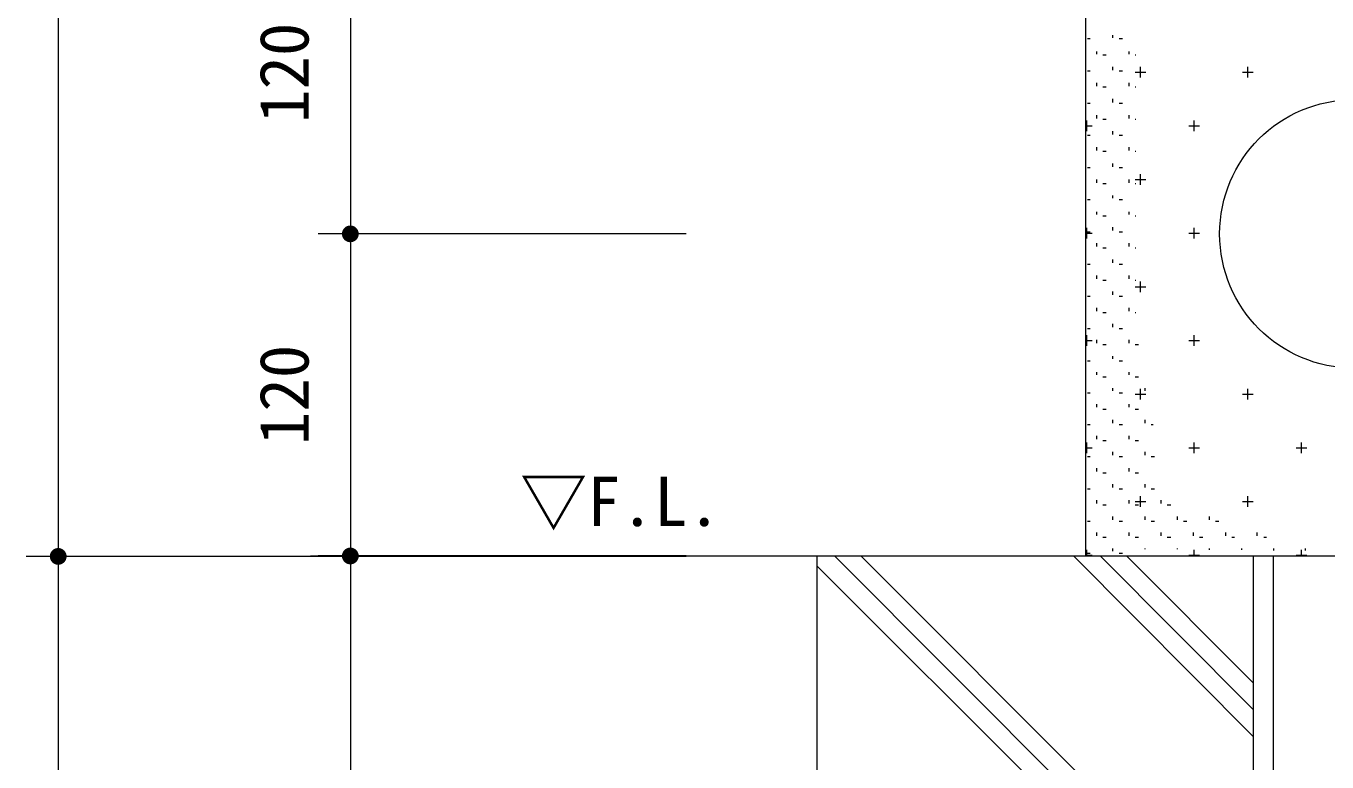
# Model space of a CAD drawing. Units: millimetres at full size, sheet at 1:10. Extents: x 0 to 4200, y 0 to 2970.
# Drawn here: x 835.8 to 1320.6, y 1160.9 to 1435.1 of the extents above; entities that cross this region are included whole.
import ezdxf
from ezdxf.enums import TextEntityAlignment as Align

# ---------------------------------------------------------------- set-up
doc = ezdxf.new("R2010")
doc.units = ezdxf.units.MM
doc.header["$LTSCALE"] = 10
doc.layers.add('D-STR', color=1, linetype='Continuous', lineweight=13)
doc.layers.add('D-STR-DIM', color=7, linetype='Continuous', lineweight=13)
doc.styles.add('ＭＳ ゴシック', font='')
doc.styles.get('ＭＳ ゴシック').set_extended_font_data('MS Gothic')

# ---------------------------------------------------------------- blocks, each defined once
blk = doc.blocks.new('filled_dot')
at = {"color": 0, "linetype": 'Continuous', "lineweight": -2, "const_width": 1.25}
blk.add_lwpolyline([(-0.625, 0, 1), (0.625, 0, 1)], format="xyb", close=True, dxfattribs=at)

msp = doc.modelspace()

# ---------------------------------------------------------------- linework, layer by layer
at = {"layer": 'D-STR'}
for p, q in [((1231.33, 1430.39), (1232.33, 1430.39)), ((1240.83, 1430.64), (1240.83, 1431.64)), ((1243.08, 1430.39), (1244.33, 1430.39)), ((1234.83, 1424.64), (1234.83, 1425.64)), ((1246.83, 1424.64), (1246.83, 1425.64)), ((1237.08, 1424.39), (1238.33, 1424.39)), ((1249.08, 1424.39), (1249.33, 1424.39)), ((1231.33, 1418.39), (1232.33, 1418.39)), ((1240.83, 1418.64), (1240.83, 1419.89)), ((1243.08, 1418.39), (1244.33, 1418.39)), ((1249.08, 1417.89), (1253.08, 1417.89)), ((1251.08, 1415.89), (1251.08, 1419.89)), ((1289.08, 1417.89), (1293.08, 1417.89)), ((1291.08, 1415.89), (1291.08, 1419.89)), ((1234.83, 1412.64), (1234.83, 1413.89)), ((1237.08, 1412.39), (1238.33, 1412.39)), ((1246.83, 1412.64), (1246.83, 1413.89)), ((1249.08, 1412.39), (1249.33, 1412.39)), ((1231.33, 1406.39), (1232.33, 1406.39)), ((1240.83, 1406.64), (1240.83, 1407.89)), ((1243.08, 1406.39), (1244.33, 1406.39)), ((1234.83, 1400.64), (1234.83, 1401.89)), ((1246.83, 1400.64), (1246.83, 1401.89)), ((1230.58, 1397.89), (1233.08, 1397.89)), ((1231.08, 1395.89), (1231.08, 1399.89)), ((1237.08, 1400.39), (1238.33, 1400.39)), ((1249.08, 1400.39), (1249.33, 1400.39)), ((1269.08, 1397.89), (1273.08, 1397.89)), ((1271.08, 1395.89), (1271.08, 1399.89)), ((1231.33, 1394.39), (1232.33, 1394.39)), ((1240.83, 1394.64), (1240.83, 1395.89)), ((1243.08, 1394.39), (1244.33, 1394.39)), ((1234.83, 1388.64), (1234.83, 1389.89)), ((1237.08, 1388.39), (1238.33, 1388.39)), ((1246.83, 1388.64), (1246.83, 1389.89)), ((1249.08, 1388.39), (1249.33, 1388.39)), ((1231.33, 1382.39), (1232.33, 1382.39)), ((1240.83, 1382.64), (1240.83, 1383.89)), ((1243.08, 1382.39), (1244.33, 1382.39)), ((1234.83, 1376.64), (1234.83, 1377.89)), ((1246.83, 1376.64), (1246.83, 1377.89)), ((1249.08, 1377.89), (1253.08, 1377.89)), ((1251.08, 1375.89), (1251.08, 1379.89)), ((1237.08, 1376.39), (1238.33, 1376.39)), ((1249.08, 1376.39), (1249.33, 1376.39)), ((1231.33, 1370.39), (1232.33, 1370.39)), ((1240.83, 1370.89), (1240.83, 1371.89)), ((1243.08, 1370.39), (1244.33, 1370.39)), ((1234.83, 1364.89), (1234.83, 1365.89)), ((1237.08, 1364.39), (1238.33, 1364.39)), ((1246.83, 1364.89), (1246.83, 1365.89)), ((1249.08, 1364.39), (1249.33, 1364.39)), ((1230.58, 1357.89), (1233.08, 1357.89)), ((1231.08, 1355.89), (1231.08, 1359.89)), ((1231.33, 1358.39), (1232.33, 1358.39)), ((1240.83, 1358.89), (1240.83, 1360.14)), ((1243.08, 1358.39), (1244.33, 1358.39)), ((1269.08, 1357.89), (1273.08, 1357.89)), ((1271.08, 1355.89), (1271.08, 1359.89)), ((1234.83, 1352.89), (1234.83, 1354.14)), ((1246.83, 1352.89), (1246.83, 1354.14)), ((1237.08, 1352.39), (1238.33, 1352.39)), ((1240.83, 1346.89), (1240.83, 1348.14)), ((1249.08, 1352.39), (1249.33, 1352.39)), ((1231.33, 1346.39), (1232.33, 1346.39)), ((1243.08, 1346.39), (1244.33, 1346.39)), ((1234.83, 1340.89), (1234.83, 1342.14)), ((1237.08, 1340.39), (1238.33, 1340.39)), ((1246.83, 1340.89), (1246.83, 1342.14)), ((1249.08, 1340.39), (1249.33, 1340.39)), ((1251.08, 1335.89), (1251.08, 1339.89)), ((1231.33, 1334.39), (1232.33, 1334.39)), ((1240.83, 1334.89), (1240.83, 1336.14)), ((1243.08, 1334.39), (1244.33, 1334.39)), ((1249.08, 1337.89), (1253.08, 1337.89)), ((1234.83, 1328.89), (1234.83, 1330.14)), ((1246.83, 1328.89), (1246.83, 1330.14)), ((1237.08, 1328.39), (1238.33, 1328.39)), ((1240.83, 1322.89), (1240.83, 1324.14)), ((1249.08, 1328.39), (1249.33, 1328.39)), ((1231.08, 1315.89), (1231.08, 1319.89)), ((1231.33, 1322.39), (1232.33, 1322.39)), ((1243.08, 1322.39), (1244.33, 1322.39)), ((1271.08, 1315.89), (1271.08, 1319.89)), ((1230.58, 1317.89), (1233.08, 1317.89)), ((1234.83, 1316.89), (1234.83, 1318.14)), ((1237.08, 1316.39), (1238.33, 1316.39)), ((1246.83, 1316.89), (1246.83, 1318.14)), ((1249.08, 1316.39), (1249.33, 1316.39)), ((1249.08, 1316.39), (1250.33, 1316.39)), ((1269.08, 1317.89), (1273.08, 1317.89)), ((1231.33, 1310.39), (1232.33, 1310.39)), ((1240.83, 1311.14), (1240.83, 1312.14)), ((1243.08, 1310.39), (1244.33, 1310.39)), ((1234.83, 1305.14), (1234.83, 1306.14)), ((1237.08, 1304.39), (1238.33, 1304.39)), ((1246.83, 1305.14), (1246.83, 1306.14)), ((1249.08, 1304.39), (1249.33, 1304.39)), ((1249.08, 1304.39), (1250.33, 1304.39)), ((1240.83, 1299.14), (1240.83, 1300.14)), ((1251.08, 1295.89), (1251.08, 1299.89)), ((1252.83, 1299.14), (1252.83, 1300.14)), ((1291.08, 1295.89), (1291.08, 1299.89)), ((1231.33, 1298.39), (1232.33, 1298.39)), ((1243.08, 1298.39), (1244.33, 1298.39)), ((1249.08, 1297.89), (1253.08, 1297.89)), ((1289.08, 1297.89), (1293.08, 1297.89)), ((1234.83, 1293.14), (1234.83, 1294.14)), ((1237.08, 1292.39), (1238.33, 1292.39)), ((1246.83, 1293.14), (1246.83, 1294.14)), ((1249.08, 1292.39), (1249.33, 1292.39)), ((1249.08, 1292.39), (1250.33, 1292.39)), ((1231.33, 1286.64), (1232.33, 1286.64)), ((1240.83, 1287.14), (1240.83, 1288.39)), ((1243.08, 1286.64), (1244.33, 1286.64)), ((1252.83, 1287.14), (1252.83, 1288.39)), ((1255.08, 1286.64), (1255.83, 1286.64)), ((1234.83, 1281.14), (1234.83, 1282.39)), ((1237.08, 1280.64), (1238.33, 1280.64)), ((1246.83, 1281.14), (1246.83, 1282.39)), ((1249.08, 1280.64), (1249.33, 1280.64)), ((1249.08, 1280.64), (1250.33, 1280.64)), ((1230.58, 1277.89), (1233.08, 1277.89)), ((1231.08, 1275.89), (1231.08, 1279.89)), ((1240.83, 1275.14), (1240.83, 1276.39)), ((1252.83, 1275.14), (1252.83, 1276.39)), ((1269.08, 1277.89), (1273.08, 1277.89)), ((1271.08, 1275.89), (1271.08, 1279.89)), ((1309.08, 1277.89), (1313.08, 1277.89)), ((1311.08, 1275.89), (1311.08, 1279.89)), ((1231.33, 1274.64), (1232.33, 1274.64)), ((1234.83, 1269.14), (1234.83, 1270.39)), ((1243.08, 1274.64), (1244.33, 1274.64)), ((1246.83, 1269.14), (1246.83, 1270.39)), ((1255.08, 1274.64), (1256.33, 1274.64)), ((1237.08, 1268.64), (1238.33, 1268.64)), ((1249.08, 1268.64), (1249.33, 1268.64)), ((1249.08, 1268.64), (1250.33, 1268.64)), ((1231.33, 1262.64), (1232.33, 1262.64)), ((1240.83, 1263.14), (1240.83, 1264.39)), ((1243.08, 1262.64), (1244.33, 1262.64)), ((1252.83, 1263.14), (1252.83, 1264.39)), ((1255.08, 1262.64), (1256.33, 1262.64)), ((1234.83, 1257.14), (1234.83, 1258.39)), ((1237.08, 1256.64), (1238.33, 1256.64)), ((1246.83, 1257.14), (1246.83, 1258.39)), ((1249.08, 1257.89), (1253.08, 1257.89)), ((1249.08, 1256.64), (1249.33, 1256.64)), ((1249.08, 1256.64), (1250.33, 1256.64)), ((1251.08, 1255.89), (1251.08, 1259.89)), ((1258.83, 1257.14), (1258.83, 1258.39)), ((1261.08, 1256.64), (1262.33, 1256.64)), ((1289.08, 1257.89), (1293.08, 1257.89)), ((1291.08, 1255.89), (1291.08, 1259.89)), ((1240.83, 1251.14), (1240.83, 1252.39)), ((1252.83, 1251.14), (1252.83, 1252.39)), ((1264.83, 1251.14), (1264.83, 1252.39)), ((1276.83, 1251.14), (1276.83, 1252.39)), ((1231.33, 1250.64), (1232.33, 1250.64)), ((1234.83, 1245.14), (1234.83, 1246.39)), ((1243.08, 1250.64), (1244.33, 1250.64)), ((1246.83, 1245.14), (1246.83, 1246.39)), ((1255.08, 1250.64), (1256.33, 1250.64)), ((1258.83, 1245.14), (1258.83, 1246.39)), ((1267.08, 1250.64), (1268.33, 1250.64)), ((1270.83, 1245.14), (1270.83, 1246.39)), ((1279.08, 1250.64), (1280.33, 1250.64)), ((1282.83, 1245.14), (1282.83, 1246.39)), ((1294.58, 1245.14), (1294.58, 1246.39)), ((1237.08, 1244.64), (1238.33, 1244.64)), ((1249.08, 1244.64), (1249.33, 1244.64)), ((1249.08, 1244.64), (1250.33, 1244.64)), ((1261.08, 1244.64), (1262.33, 1244.64)), ((1273.08, 1244.64), (1274.33, 1244.64)), ((1285.08, 1244.64), (1286.08, 1244.64)), ((1297.08, 1244.64), (1298.08, 1244.64)), ((941.76, 1237.64), (1667.86, 1237.64)), ((1293.08, 1081.39), (1137.08, 1237.64)), ((1293.08, 1091.39), (1146.83, 1237.64)), ((1293.08, 1170.39), (1226.08, 1237.64)), ((1230.58, 1237.89), (1233.08, 1237.89)), ((1231.08, 1237.64), (1231.08, 1239.89)), ((1231.33, 1238.64), (1232.33, 1238.64)), ((1293.08, 1180.39), (1236.08, 1237.64)), ((1240.83, 1239.39), (1240.83, 1240.39)), ((1243.08, 1238.64), (1244.33, 1238.64)), ((1293.08, 1190.39), (1245.83, 1237.64)), ((1252.83, 1240.14), (1252.83, 1240.39)), ((1264.83, 1240.14), (1264.83, 1240.39)), ((1269.08, 1237.89), (1273.08, 1237.89)), ((1271.08, 1237.64), (1271.08, 1239.89)), ((1276.83, 1239.89), (1276.83, 1240.39)), ((1288.83, 1239.89), (1288.83, 1240.39)), ((1300.83, 1239.64), (1300.83, 1240.39)), ((1309.08, 1237.89), (1313.08, 1237.89)), ((1311.08, 1237.64), (1311.08, 1239.89)), ((1312.58, 1239.64), (1312.58, 1240.39)), ((1293.08, 1071.64), (1130.58, 1233.89))]:
    msp.add_line(p, q, dxfattribs=at)
for points in [[(1230.58, 1497.64), (1240.58, 1497.64), (1240.58, 1477.64), (1230.58, 1477.64), (1230.58, 1237.64), (1330.58, 1237.64)], [(1316.58, 937.64), (1130.58, 937.64), (1130.58, 1237.64), (1280.58, 1237.64)], [(1293.08, 1237.64), (1293.08, 987.64), (1316.58, 987.64), (1316.58, 887.64), (1344.58, 915.64), (1344.58, 987.64), (1368.08, 987.64), (1368.08, 1237.64)], [(1300.58, 1237.64), (1300.58, 1037.64), (1360.58, 1037.64), (1360.58, 1237.64)]]:
    msp.add_lwpolyline(points, dxfattribs=at)
msp.add_circle((1330.58, 1357.64), 50, dxfattribs=at)
at = {"layer": 'D-STR-DIM'}
for p, q in [((847.76, 1592.64), (847.76, 1237.48)), ((956.62, 1477.64), (956.62, 1357.64)), ((1081.81, 1357.64), (944.62, 1357.64)), ((1081.81, 1357.64), (944.62, 1357.64)), ((956.62, 1357.64), (956.62, 1237.64)), ((1081.81, 1237.48), (835.76, 1237.48)), ((1081.81, 1237.48), (835.76, 1237.48)), ((847.76, 1237.48), (847.76, 837.64)), ((1081.81, 1237.64), (944.62, 1237.64)), ((1081.81, 1237.64), (944.62, 1237.64)), ((956.62, 1237.64), (956.62, 937.64))]:
    msp.add_line(p, q, dxfattribs=at)

# ---------------------------------------------------------------- block references
at = {"layer": 'D-STR-DIM', "xscale": 2.5, "yscale": 2.5}
for p, rotation in [((956.62, 1357.64), 90), ((956.62, 1357.64), 270), ((847.76, 1237.48), 90), ((847.76, 1237.48), 270), ((956.62, 1237.64), 90), ((956.62, 1237.64), 270)]:
    msp.add_blockref('filled_dot', p, dxfattribs=dict(at, rotation=rotation))

# ---------------------------------------------------------------- texts
at = {"layer": 'D-STR-DIM', "style": 'ＭＳ ゴシック'}
for p in [(922.74, 1417.64), (922.74, 1297.64)]:
    msp.add_text('120', height=18.33, rotation=90, dxfattribs=at).set_placement(p, align=Align.TOP_CENTER)
msp.add_text('▽F.L.', height=18.33, dxfattribs=at).set_placement((1057.3, 1267.14), align=Align.TOP_CENTER)

doc.saveas('drawing.dxf')
